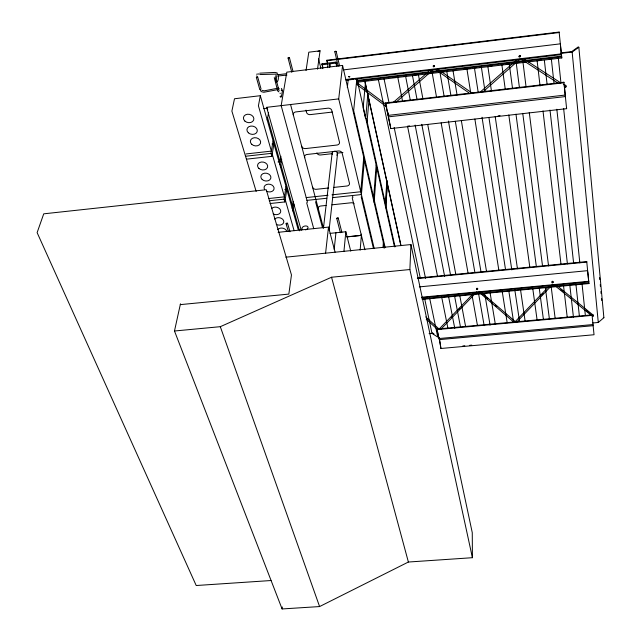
<?xml version="1.0" encoding="UTF-8"?>
<svg xmlns="http://www.w3.org/2000/svg" width="641" height="641" viewBox="0 0 641 641"><rect width="100%" height="100%" fill="white"/><g stroke="black" fill="none" stroke-linecap="round" stroke-linejoin="round"><path stroke-width="0.96" d="M592.036 314.803L594.039 334.746L440.936 348.488L439.261 337.759M440.936 348.488L439.141 337.847M593.013 324.554L438.877 338.552L437.018 329.602L437.034 329.033L592.044 314.875M274.26 77.569L277.769 91.19M275.646 77.777L279.115 90.862M180.474 303.786L174.48 331.004L282.096 608.95L319.595 606.562L408.381 562.029L472.417 557.702L409.879 269.532L410.945 244.55L285.838 257.177M383.743 247.883L383.935 244.966M385.369 203.325L386.844 180.946M383.038 247.33L383.358 242.466M385.778 205.312L387.372 180.97M566.564 108.113L566.62 108.666L390.77 128.593L390.802 128.048M385.794 207.916L387.517 181.475M388.622 115.26L388.494 117.063L390.609 127.134M387.997 112.303L387.877 114.106L385.529 102.937L563.896 82.224L565.218 95.052L387.997 115.396L385.529 102.937M387.997 115.396L388.125 113.465M390.77 128.593L388.302 116.87L388.438 114.947M373.671 197.564L376.163 164.873M374.112 202.412L376.748 167.485M360.154 250.086L361.388 235.327L346.509 236.85M363.751 157.333L360.739 191.755L331.982 194.832M367.093 121.51L368.984 99.908M364.392 160.114L361.404 194.56L332.695 197.62M365.723 117.848L367.846 93.915M365.482 82.32L363.143 107.728L365.426 117.92M343.953 251.24L345.844 231.746L330.019 233.372M357.582 83.258L357.782 81.303M346.228 79.917L356.869 78.651L353.664 110.532L385.113 247.338M334.185 249.397L335.932 232.763M347.326 87.641L348.191 79.684M325.564 253.411L328.504 227.098L278.106 232.322M329.081 230.111L337.551 153.68M282.096 608.95L282.32 606.987M323.529 227.571L332.142 153.151M374.208 248.556L338.712 98.89L342.582 65.422L286.791 72.153L281.175 105.629L307.488 202.292M336.541 66.023L335.98 62.097L322.038 63.788L322.84 68.667M329.282 67.465L329.746 63.844L335.86 63.106M327.535 67.682L328 64.06L321.902 64.797M327.495 63.443L326.918 60.23L559.128 32.05L560.37 44.101M317.511 69.196L320.059 50.807L308.794 52.193L306.045 70.55M292.2 208.381L293.193 201.474M292.961 211.073L293.955 204.159M270.045 203.526L284.884 201.939L284.091 199.167L286.014 186.507M284.884 201.939L286.791 189.271L284.836 189.48M279.652 164.016L280.894 156.268M280.454 166.86L281.687 159.104M281.447 96.711L280.782 96.078L280.061 96.575L280.55 97.168L281.415 96.855L282.529 90.301M246.424 159.176L271.824 156.34L273.931 143.808L272 144.033M271.824 156.34L270.983 153.399L273.106 140.884M278.306 76.047C279.204 84.147 273.338 83.795 276.912 75.926M267.225 120.099L268.587 112.455M256.16 191.395L231.882 111.101L234.502 98.754L260.326 95.701L258.419 105.781L271.375 151.108L245.976 153.96M275.942 81.407L276.672 80.902L277.345 81.543M278.082 76.007L286.936 75.053M257.626 77.04L256.4 77.393M256.704 74.324L257.145 73.899M541.645 295.012L542.999 293.586M549.121 287.184L550.483 285.766M516.926 321.878L552.566 284.564M514.699 322.191L549.722 285.565M473.971 292.865L439.133 329.065L439.59 329.137M451.28 317.439L452.658 316.013M458.852 309.563L460.23 308.137M440.688 329.458L476.832 291.863M479.837 92.432L516.83 59.749M483.05 91.807L520.019 59.092M395.769 102.424L433.428 69.492M393.254 102.432L430.936 69.524M592.717 322.976L598.285 322.471L603.878 317.696L578.847 47.242L578.174 46.969L571.724 51.601L561.107 52.866M593.486 315.372C591.435 315.508 593.742 317.688 593.486 315.372L555.483 284.372M565.875 86.215C562.718 90.036 569.993 85.349 563.359 84.58M560.747 53.411L572.149 52.049L578.847 47.242M275.742 75.326L276.231 75.069M174.48 331.004L220.304 326.686L331.549 277.233L409.879 269.532M260.703 89.411L260.03 89.516M282.168 90.734L281.239 90.397M278.555 88.073L264.148 90.854L261.937 90.309M277.938 89.604L263.796 92.272L261.616 91.735L260.334 90.653M348.424 76.712C352.029 77.737 346.252 75.95 349.906 76.527M326.846 60.727L559.176 32.547L559.128 32.05M277.865 74.733L286.775 73.659M343.672 69.869L560.338 43.844L561.596 56.857L357.478 81.095M345.483 79.548L561.292 53.852L561.372 54.605L355.114 79.147M346.188 80.213L353.127 79.388M356.428 80.478L428.757 71.88M430.736 71.648L561.524 56.104L561.596 56.857M366.444 80.638L368.431 80.397M377.349 79.34L379.336 79.107M393.213 77.457L395.193 77.224M404.118 76.167L406.098 75.926M415.023 74.869L417.003 74.636M430.888 72.986L432.867 72.754M441.793 71.696L443.772 71.455M452.698 70.398L454.677 70.165M463.603 69.1L465.582 68.867M468.555 68.515L470.542 68.283M474.508 67.81L476.487 67.577M479.46 67.217L481.447 66.984M490.365 65.927L492.352 65.694M501.27 64.629L503.257 64.396M506.23 64.044L508.209 63.812M517.135 62.746L519.114 62.514M523.08 62.041L525.067 61.808M528.04 61.456L530.019 61.216M538.945 60.158L540.924 59.925M549.85 58.868L551.829 58.627M357.478 82.192L526.085 62.185M528.072 61.953L561.788 57.954L561.74 57.458M301.23 230.311L266.664 107.327L338.712 98.89M263.579 108.617L267.457 108.161M385.489 103.481L563.944 82.769L563.896 82.224M332.375 112.055L310.781 114.555A3.229 2.604 9.1 0 1 306.47 112.031L305.981 110.14M388.302 116.87L565.37 96.575L566.62 108.666M407.684 126.133L409.671 125.908M498.049 115.885L500.036 115.66M245.535 156.252L270.983 153.399M332.03 153.696L321.021 154.922A3.149 2.484 7.8 0 1 316.894 152.903M336.894 153.159L342.935 152.478M278.026 161.973L280.013 161.756L267.626 117.872M328.665 187.973L316.814 189.255A3.245 2.5 7.6 0 1 312.488 186.827M333.6 187.444L346.444 186.058A3.253 2.524 6 0 0 349.353 182.837L342.246 153.568A3.317 2.612 6.7 0 0 337.855 151.036L307.608 154.409A3.309 2.596 8.4 0 0 304.739 157.742M268.619 198.542L284.444 196.843L272.209 154.04M269.228 200.761L284.091 199.167M306.206 197.588L328.016 195.257M306.959 200.369L326.758 198.253M326.117 205.44L321.229 205.953A3.205 2.436 7 0 0 318.417 209.078M331.982 204.816L350.555 202.844A3.213 2.452 5.5 0 1 354.12 203.806M347.71 236.841L358.615 235.72A3.149 2.372 5 0 0 359.104 235.696M417.379 278.066L586.731 261.584L587.645 270.702M417.363 278.595L586.779 262.105L586.731 261.584M180.289 304.627L288.843 294.099L291.463 274.941L266.255 189.72L43.732 213.83L37.122 232.627L196.21 585.521L271.007 580.53M419.334 286.888L587.637 270.662L588.927 283.562L422.307 299.403M421.698 297.216L588.702 281.295M421.706 297.777L588.759 281.864L587.757 271.832M421.938 298.882L588.871 283.002L588.927 283.562M437.018 329.602L592.092 315.372M429.093 333.673L432.002 333.408L437.747 337.078L429.598 297.897M439.101 339.658L593.125 325.692M462.802 345.956L464.797 345.771M469.765 345.331L471.752 345.146M320.067 50.839L319.603 50.863A3.029 2.524 9.7 0 0 318.016 51.56M259.773 73.162L274.981 72.425L277.273 72.97M259.789 74.556L276.439 74.1M603.301 317.375L603.878 317.696M432.314 332.855L433.957 333.905M523.168 58.483L560.851 82.945M521.71 59.477L557.63 82.849M437.851 69.236L472.577 93.402M435.728 69.685L468.547 92.576M356.484 82.336L385.882 104.339M356.7 83.466L358.303 84.668M356.781 84.484L386.844 107.023M554.81 284.692L556.34 285.942M560.931 289.692L562.461 290.942M586.186 310.308L590.008 313.425M554.193 285.045L591.122 315.228M480.966 292.088L515.853 322.103L515.276 321.526M481.808 293.682L483.306 294.972M486.295 297.544L487.793 298.834M490.782 301.406L492.272 302.696M495.269 305.268L496.759 306.558M478.963 292.104L513.545 321.91M425.736 316.934L438.821 328.833M426.273 319.21L437.29 329.258M339.554 65.887L336.188 51.392L335.371 51.216L334.818 51.761L338.2 66.247M334.818 51.761L336.188 51.392M292.905 71.031L289.42 57.618L288.618 57.442L288.049 57.986L291.799 72.361M288.049 57.986L289.42 57.618M341.853 232.298L338.2 217.98L337.318 217.724L336.725 218.389L340.395 232.707M336.725 218.389L337.607 218.637L338.2 217.98M289.996 231.794L287.537 223.276L286.872 222.98L286.062 223.677L288.258 231.249M286.062 223.677L286.92 223.933L287.537 223.276M266.664 107.327L267.73 109.867M220.304 326.686L319.595 606.562M285.237 199.615L294.107 230.688M260.326 95.701L298.225 229.67M257.642 76.84L261.039 88.923M256.336 77.313L259.725 89.331M280.814 164.601L292.528 206.098M293.29 208.79L299.515 230.84M306.654 202.7L313.745 228.685M331.549 277.233L408.381 562.029M290.557 104.531L323.545 228.324M315.548 201.747L322.503 227.771M328.504 227.098L335.091 252.145M345.844 231.746L350.739 251.128M318.561 58.804L320.861 68.242M352.213 197.845L364.897 249.766M322.038 63.788L322.735 66.688M352.438 195.513L352.903 197.452M326.918 60.23L327.831 64.084M329.746 63.844L330.435 66.752M361.204 196.883L373.431 248.363M335.98 62.097L336.886 65.983M342.582 65.422L384.632 248.067M366.476 118.745L395.056 246.833M356.869 78.651L394.487 246.777M365.186 82.304L366.892 90.109M367.325 92.056L400.913 245.191M364.713 80.846L400.889 245.703M410.945 244.55L472.265 532.671L472.417 557.702M378.286 79.236L420.224 277.689M424.767 299.195L432.002 333.408M437.034 329.033L438.773 337.422M383.975 78.482L389.071 102.969M394.159 127.463L425.528 278.306M439.341 328.504L439.454 329.057M397.692 76.856L402.596 101.398M407.692 126.918L437.499 276.135M441.617 296.743L447.891 328.16M405.553 75.991L410.344 100.541M415.128 125.083L444.622 276.295M448.644 296.911L454.773 328.328M412.395 75.181L417.091 99.756M421.778 124.33L450.687 275.694M454.445 295.357L460.446 326.806M418.341 74.388L422.94 98.914M427.715 124.426L455.855 274.556M459.901 296.142L465.606 326.557M432.154 72.745L436.561 97.328M441.144 122.896L468.106 273.354M471.984 294.988L477.449 325.468M439.854 71.888L444.149 96.479M448.444 121.061L474.901 272.529M478.675 294.171L484.171 325.644M446.745 71.071L450.943 95.685M455.31 121.285L481.006 271.928M484.7 293.594L490.077 325.099M452.955 70.278L457.065 94.94M461.352 120.596L486.543 271.544M489.996 292.264L495.269 323.833M466.864 68.619L470.63 92.352M474.869 119.05L498.866 270.334M502.159 291.094L507.183 322.735M514.955 321.622L515.043 322.191M474.412 67.778L478.218 92.504M482.032 117.231L505.517 269.524M508.722 290.293L513.449 320.949M481.351 66.96L485.069 91.711M488.931 117.447L511.814 269.909M514.787 289.708L519.547 321.389M487.817 66.119L491.431 90.83M495.189 116.526L517.455 268.731M520.492 289.492L525.115 321.117M501.831 64.453L505.252 89.219M508.802 114.971L529.859 267.513M532.735 288.314L537.11 320.011M509.21 63.619L512.52 88.386M515.965 114.138L536.365 266.712M539.281 288.506L543.384 319.218M516.205 62.786L519.418 87.577M522.76 113.369L542.55 266.103M545.379 287.921L549.361 318.665M523.056 62.922L526.045 86.687M529.274 112.431L548.56 265.903M551.172 286.703L555.154 318.385M537.054 60.254L540.083 86.054M542.991 110.869L561.043 264.677M563.495 285.517L567.221 317.279M544.377 60.414L547.077 84.235M549.994 110.036L567.405 263.876M569.761 284.716L573.471 317.471M551.308 58.587L554.016 83.426M556.837 109.258L573.631 263.259M575.906 284.131L579.368 315.925M558.311 57.73L560.923 82.625M563.639 108.513L579.833 262.834M582.028 283.747L585.377 315.604M565.354 85.453L565.434 86.215M560.522 45.591L561.788 57.954M592.957 314.787L593.013 315.356M572.149 52.049L598.285 322.471M564.312 85.63L565.402 96.791M599.607 277.609L599.792 279.596M600.256 284.564L600.441 286.551M600.905 291.527L601.09 293.514M601.546 298.482L601.731 300.469M302.64 229.67A3.125 1.963 -15.4 0 1 303.457 226.521A3.125 1.963 -15.4 0 1 307.856 226.858A3.125 1.963 -15.4 0 1 305.517 229.903M271.608 208.597A4.968 3.75 9.2 0 1 278.418 207.868A4.968 3.75 9.2 0 1 279.989 213.173A4.968 3.75 9.2 0 1 273.178 213.902M274.725 219.134A4.936 3.702 8.9 0 1 281.495 218.413A4.936 3.702 8.9 0 1 283.042 223.653A4.936 3.702 8.9 0 1 276.271 224.366M277.801 229.526A4.904 3.654 8.6 0 1 282.761 228.196A4.904 3.654 8.6 0 1 286.687 231.273M264.669 189.568A5.048 3.854 9.9 0 1 268.379 184.151A5.048 3.854 9.9 0 1 274.003 189.191A5.048 3.854 9.9 0 1 266.44 191.154M332.415 154.257A2.724 2.147 7 0 1 333.44 151.508A2.724 2.147 7 0 1 337.038 152.246A2.724 2.147 7 0 1 336.637 155.114M280.389 93.394A3.277 2.652 11.3 0 1 279.949 93.169M278.675 91.839A3.277 2.652 11.3 0 1 278.523 91.439M275.205 76.88A3.301 2.692 11.9 0 1 275.438 76.519M260.655 89.9A3.133 2.532 12.5 0 1 260.486 89.516M277.281 73.803A3.606 2.011 -9 0 1 277.505 74.019M277.769 74.524A3.606 2.011 -9 0 1 277.801 74.797M281.968 89.892A3.069 1.635 -20.2 0 1 281.848 90.205M278.715 88.746A3.069 1.635 -20.2 0 1 279.204 88.61M281.343 88.698A3.069 1.635 -20.2 0 1 281.623 88.867M281.832 89.075A3.069 1.635 -20.2 0 1 281.96 89.323M256.761 76.271A3.005 2.444 13.1 0 1 256.761 75.862M257.938 74.212A3.005 2.444 13.1 0 1 258.812 73.907M361.5 234.149A3.149 2.372 5 0 1 359.569 235.616M293.45 115.372A3.397 2.724 9.9 0 1 296.366 111.855L327.359 108.249A3.405 2.748 8 0 1 331.886 110.917L339.369 141.709A3.341 2.652 7 0 1 336.397 145.106L306.053 148.512A3.333 2.628 8.8 0 1 301.599 145.964M553.063 282.32C551.845 284.404 551.292 281.038 553.063 282.32M476.592 289.171C477.457 290.822 478.739 287.577 476.68 288.322C476.391 290.309 478.859 287.713 476.592 289.171M518.946 56.704C520.372 58.227 520.917 54.797 518.946 56.704M434.582 66.191C433.108 68.25 432.643 65.062 434.582 66.191M553.071 281.76C551.468 283.322 551.645 279.893 553.071 281.76M520.532 55.887C518.713 57.482 518.881 54.164 520.532 55.887M434.446 66.039C432.619 67.634 432.915 64.332 434.446 66.039M244.854 121.061A5.28 4.191 12.5 0 0 253.668 120.051A5.28 4.191 12.5 0 0 247.426 114.25A5.28 4.191 12.5 0 0 244.854 121.061M248.331 132.783A5.24 4.134 12 0 0 257.089 131.798A5.24 4.134 12 0 0 250.903 126.069A5.24 4.134 12 0 0 248.331 132.783M251.761 144.345A5.2 4.078 11.5 0 0 260.454 143.376A5.2 4.078 11.5 0 0 254.325 137.727A5.2 4.078 11.5 0 0 251.761 144.345M258.9 168.431A5.12 3.958 10.6 0 0 267.473 167.501A5.12 3.958 10.6 0 0 261.456 162.013A5.12 3.958 10.6 0 0 258.9 168.431M262.177 179.504A5.08 3.91 10.2 0 0 270.702 178.591A5.08 3.91 10.2 0 0 264.733 173.174A5.08 3.91 10.2 0 0 262.177 179.504"/></g></svg>
